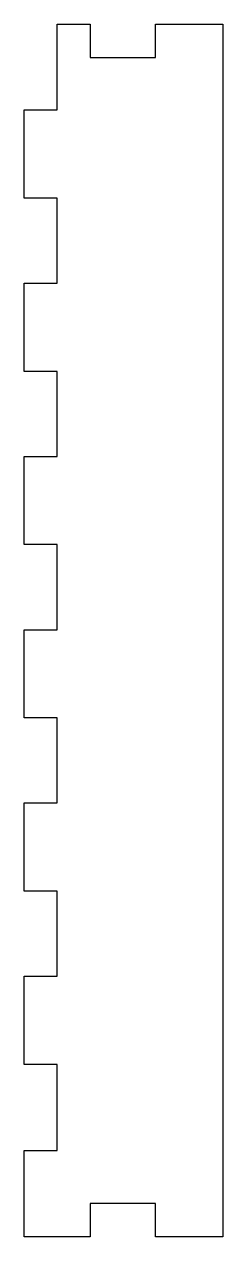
# Model space of a CAD drawing. Header units: millimetres. Extents: x 0 to 30, y 0 to 183.
import ezdxf

# ---------------------------------------------------------------- set-up
doc = ezdxf.new("R2010")
doc.units = ezdxf.units.MM

msp = doc.modelspace()

# ---------------------------------------------------------------- linework, layer by layer
at = {"color": 0}
msp.add_lwpolyline([(30, 0), (19.84, 0), (19.84, 5), (9.95, 5), (9.95, 0), (0, 0), (0, 13), (5, 13), (5, 25.95), (0, 25.95), (0, 39.28), (5, 39.28), (5, 52.12), (0, 52.12), (0, 65.4), (5, 65.4), (5, 78.23), (0, 78.23), (0, 91.51), (5, 91.51), (5, 104.35), (0, 104.35), (0, 117.62), (5, 117.62), (5, 130.46), (0, 130.46), (0, 143.74), (5, 143.74), (5, 156.58), (0, 156.58), (0, 169.91), (5, 169.91), (5, 182.8), (9.95, 182.8), (9.95, 177.8), (19.84, 177.8), (19.84, 182.8), (30, 182.8), (30, 0)], dxfattribs=at)

doc.saveas('drawing.dxf')
